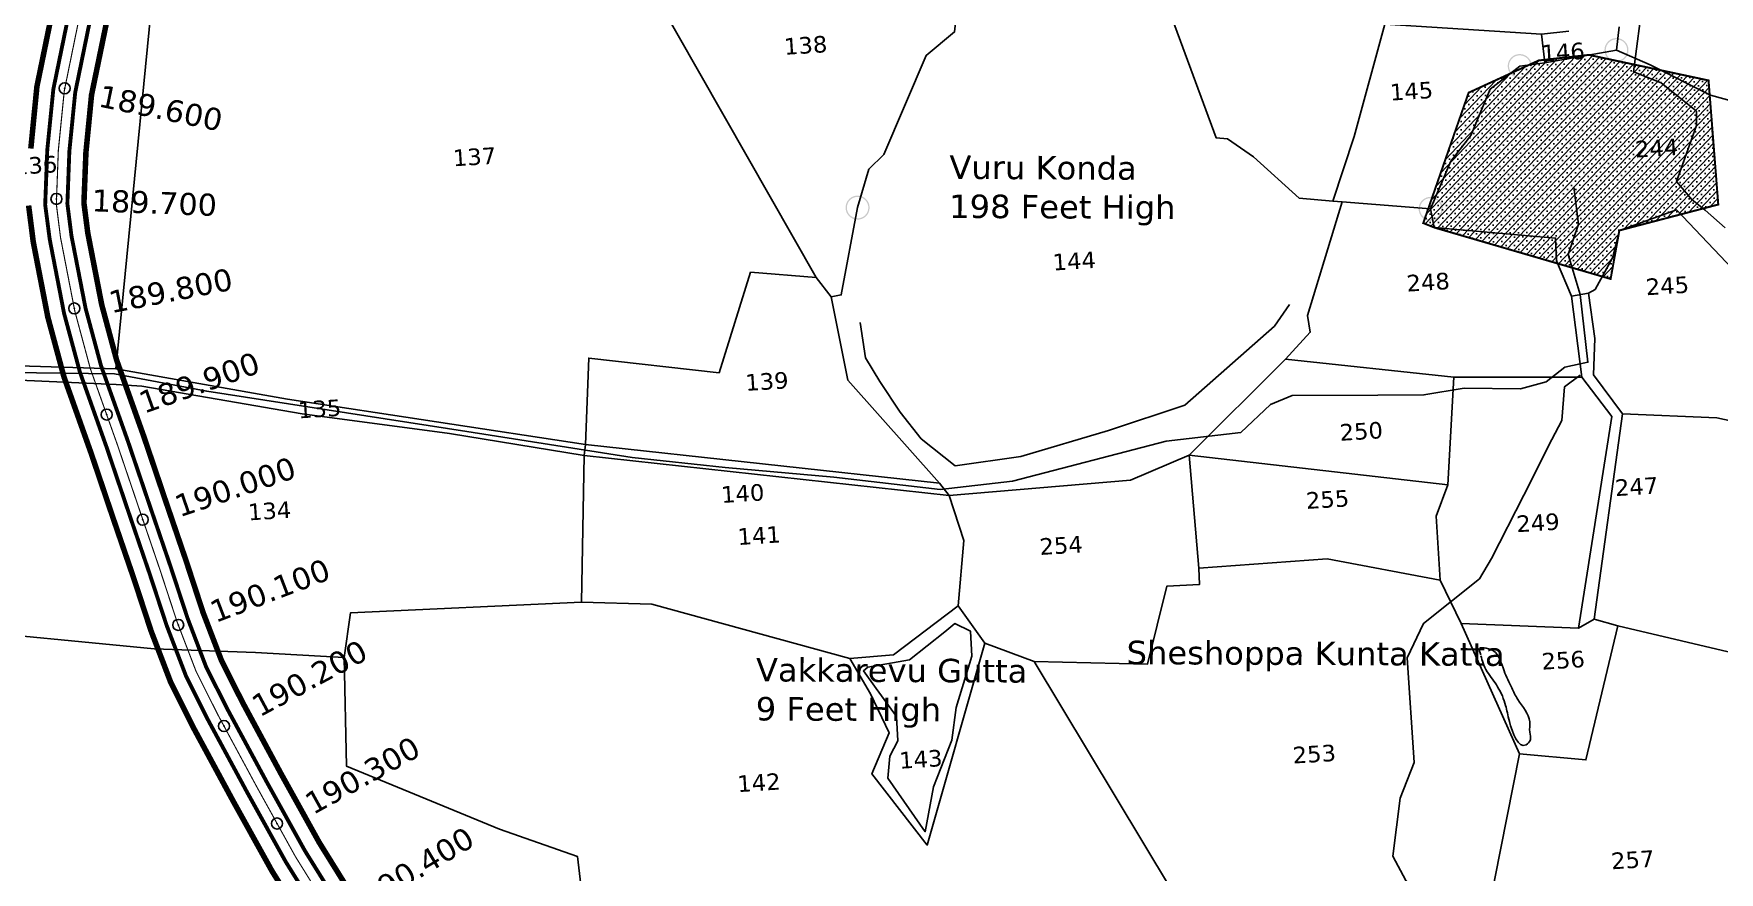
# Model space of a CAD drawing. Header units: inches. Extents: x 740725 to 749682, y 1648954 to 1653697.
# Drawn here: x 743762 to 745288, y 1650568 to 1651328 of the extents above; entities that cross this region are included whole.
import ezdxf
from ezdxf.enums import TextEntityAlignment as Align

# ---------------------------------------------------------------- set-up
doc = ezdxf.new("R2010")
doc.units = ezdxf.units.IN
doc.header["$MEASUREMENT"] = 0
doc.header["$PDMODE"] = 32
doc.header["$PDSIZE"] = 10
doc.linetypes.add('HIDDEN2', pattern=[0.1875, 0.125, -0.0625])
for name, color, linetype in [('CANAL1', 1, 'Continuous'), ('CSMark', 72, 'Continuous'), ('HILL', 223, 'Continuous'), ('PLOT', 7, 'Continuous'), ('PLOT NO', 7, 'Continuous'), ('ROADS', 6, 'Continuous'), ('TANKS-STREAM', 4, 'Continuous'), ('VILLAGE', 30, 'Continuous'), ('VILLAGE STONES', 240, 'Continuous')]:
    doc.layers.add(name, color=color, linetype=linetype)
doc.styles.get("Standard").update_dxf_attribs({"font": 'verdana_0.ttf'})

msp = doc.modelspace()

# ---------------------------------------------------------------- hatches: boundary and pattern name
at = {"layer": 'VILLAGE', "linetype": 'Continuous'}
h = msp.add_hatch(dxfattribs=at)
h.set_pattern_fill('SACNCR', color=256, scale=57.127627, angle=1.5303199, style=0)
h.paths.add_polyline_path([(745030, 1651152.3), (745189.8, 1651105.7), (745197.7, 1651149.6), (745287.3, 1651173.1), (745278.5, 1651285.5), (745170.2, 1651308.6), (745124.7, 1651303.6), (745061.2, 1651274.4), (745020.1, 1651156.3)])
at = {"layer": 'VILLAGE STONES'}
h = msp.add_hatch(color=256, dxfattribs=at)
edge = h.paths.add_edge_path(flags=16)
edge.add_arc((745195.1, 1651313), 9.7, -1.3911, 358.6089)
edge = h.paths.add_edge_path()
edge.add_arc((745195.1, 1651313), 10.9, -1.3911, 358.6089)
h = msp.add_hatch(color=256, dxfattribs=at)
edge = h.paths.add_edge_path(flags=16)
edge.add_arc((745107.5, 1651298.5), 9.7, -1.3911, 358.6089)
edge = h.paths.add_edge_path()
edge.add_arc((745107.5, 1651298.5), 10.9, -1.3911, 358.6089)
h = msp.add_hatch(color=256, dxfattribs=at)
edge = h.paths.add_edge_path(flags=16)
edge.add_arc((744507.8, 1651170.3), 9.7, -1.3911, 358.6089)
edge = h.paths.add_edge_path()
edge.add_arc((744507.8, 1651170.3), 10.9, -1.3911, 358.6089)
h = msp.add_hatch(color=256, dxfattribs=at)
edge = h.paths.add_edge_path(flags=16)
edge.add_arc((745026.8, 1651169.2), 9.7, -1.3911, 358.6089)
edge = h.paths.add_edge_path()
edge.add_arc((745026.8, 1651169.2), 10.9, -1.3911, 358.6089)

# ---------------------------------------------------------------- linework, layer by layer
at = {"color": 3}
for p in [(743789.7, 1651278.4), (743782.2, 1651178.2), (743798.4, 1651079), (743827.7, 1650982.9), (743860.4, 1650887.7), (743892.5, 1650792.4), (743933.9, 1650700.8), (743982, 1650612.5)]:
    msp.add_point(p, dxfattribs=at)
at = {"layer": 'CANAL1', "color": 1, "const_width": 5}
for points in [[(743779, 1651350.5), (743764.5, 1651279.9), (743759, 1651223.8)], [(743827.9, 1651339.7), (743814, 1651272.4), (743808.9, 1651220.3), (743807.1, 1651174.5), (743810.6, 1651147.2), (743823.2, 1651082.4), (743836.8, 1651031.9), (743861, 1650964), (743880.7, 1650905.8), (743899.5, 1650850.8), (743915, 1650803.6), (743931.6, 1650760.3), (743950.6, 1650722.5), (743985.6, 1650657.6), (744020.2, 1650595.3), (744049.3, 1650548.5)], [(743757, 1651172.2), (743761.2, 1651139.2), (743774.4, 1651071.1), (743789, 1651017), (743813.7, 1650947.6), (743833.3, 1650889.7), (743852.1, 1650834.9), (743867.9, 1650786.9), (743885.8, 1650740.1), (743906.2, 1650699.4), (743941.8, 1650633.6), (743977.1, 1650570), (744006.6, 1650522.4), (744032.7, 1650478.9), (744044.5, 1650445.1), (744057, 1650406.9), (744065.6, 1650368.1), (744073.6, 1650319.7), (744072.6, 1650273.7), (744070.4, 1650212.9), (744068.6, 1650174.5), (744062.1, 1650136.2), (744052.5, 1650098.4), (744048.7, 1650088.1)]]:
    msp.add_lwpolyline(points, dxfattribs=at)
at = {"layer": 'CANAL1', "color": 5, "const_width": 3.5}
for points in [[(743793.7, 1651347.2), (743779.4, 1651277.6), (743773.9, 1651222.7), (743772, 1651172.9), (743776.1, 1651141.6), (743789.1, 1651074.5), (743803.4, 1651021.5), (743827.9, 1650952.5), (743847.5, 1650894.5), (743866.3, 1650839.6), (743882, 1650791.9), (743899.5, 1650746.2), (743919.5, 1650706.3), (743954.9, 1650640.8), (743990, 1650577.6), (744019.4, 1650530.3)], [(744036.5, 1650540.7), (744007.3, 1650587.7), (743972.5, 1650650.4), (743937.3, 1650715.6), (743917.8, 1650754.2), (743900.9, 1650798.6), (743885.3, 1650846), (743866.5, 1650901), (743846.8, 1650959.1), (743822.5, 1651027.4), (743808.6, 1651079), (743795.8, 1651144.8), (743792.1, 1651173.8), (743793.9, 1651221.4), (743799.2, 1651274.6), (743813.2, 1651342.9)]]:
    msp.add_lwpolyline(points, dxfattribs=at)
at = {"layer": 'CANAL1', "color": 1, "linetype": 'HIDDEN2', "ltscale": 100, "const_width": 1}
msp.add_lwpolyline([(743803.4, 1651345.1), (743789.3, 1651276.1), (743783.9, 1651222.1), (743782.1, 1651173.3), (743785.9, 1651143.2), (743798.8, 1651076.7), (743812.9, 1651024.4), (743837.3, 1650955.8), (743857, 1650897.8), (743875.8, 1650842.8), (743891.4, 1650795.3), (743908.7, 1650750.2), (743928.4, 1650711), (743963.7, 1650645.6), (743998.6, 1650582.6), (744027.9, 1650535.5)], dxfattribs=at)
at = {"layer": 'HILL'}
for points in [[(744510, 1651066.3), (744515, 1651034.3), (744528, 1651012.8), (744546.2, 1650985.1), (744565.4, 1650960.9), (744596.3, 1650936.4), (744655.6, 1650944.9), (744735.1, 1650968.4), (744804.1, 1650991.4), (744885.3, 1651062.8), (744899.1, 1651082.6)], [(744517, 1650754), (744554.8, 1650760.7), (744586.7, 1650786.2), (744596, 1650793.6), (744610.1, 1650786.6), (744611.3, 1650764.1), (744605.8, 1650746.2), (744597, 1650717.7), (744593, 1650687.9), (744576.5, 1650645.8), (744569, 1650605), (744535.3, 1650653.5), (744537, 1650673.6), (744544.3, 1650687.3), (744543.1, 1650709.5), (744524.6, 1650734.7), (744513, 1650750.7), (744517, 1650754)]]:
    msp.add_lwpolyline(points, dxfattribs=at)
at = {"layer": 'PLOT'}
for points in [[(744259, 1651431.7), (744302.4, 1651401.7), (744470.4, 1651106.9), (744410.8, 1651111.7), (744382.3, 1651020.7), (744264.3, 1651034), (744261.3, 1650955.8), (743991.5, 1650996.9), (743836.1, 1651024.4), (743659.9, 1651029.7), (743657.9, 1651177.7), (743661.4, 1651186.9), (743666.8, 1651508.5)], [(743879.7, 1651470.2), (743836.1, 1651024.4)], [(744259, 1651431.7), (744470, 1651404.2), (744601, 1651377.2), (744595.6, 1651329.5), (744570, 1651308.1), (744531.6, 1651218.4), (744517.9, 1651205.1), (744507.8, 1651170.3), (744493, 1651091.2), (744484, 1651089.5)], [(745152.1, 1651330.1), (745127.2, 1651327.3), (744985.2, 1651336.5), (744957.5, 1651234.6), (744938.3, 1651176.3), (744907.6, 1651178.9), (744866.4, 1651216.2), (744842.9, 1651232.5), (744832.6, 1651233.5), (744774.4, 1651391.6)], [(745197.5, 1651334), (745195.1, 1651313), (745130.2, 1651301.5), (745127.2, 1651327.3)], [(745195.1, 1651313), (745225.5, 1651299.7), (745280.2, 1651272.1), (745402.1, 1651238.5), (745444.3, 1651233.6), (745385.5, 1651091.1), (745351.3, 1651119.9), (745326, 1651101.5), (745305.8, 1651108.7), (745249.5, 1651168.3), (745197.7, 1651149.6), (745191.4, 1651124.7), (745175.8, 1651096.1), (745169.7, 1651092.9)], [(745130.2, 1651301.5), (745107.5, 1651298.5), (745080.6, 1651277.5), (745063.3, 1651235.7), (745045, 1651212.5), (745026.8, 1651169.2), (744946.6, 1651175.6)], [(744938.3, 1651176.3), (744946.6, 1651175.6), (744915.3, 1651072.7), (744917.7, 1651057.5), (744895.3, 1651033.1), (744808.1, 1650946.1), (744755, 1650923.5), (744590.6, 1650909.5)], [(745026.8, 1651169.2), (745030, 1651152.3), (745140, 1651142.7), (745140.9, 1651122.1), (745154.5, 1651090.2), (745163.7, 1651016.8), (745190.8, 1650981), (745160.6, 1650789.4), (745054.5, 1650793.8), (745107.4, 1650675.5), (745062.2, 1650448.4)], [(744470.4, 1651106.9), (744484, 1651089.5), (744499, 1651013.9), (744582.1, 1650920.6), (744590.6, 1650909.5), (744604, 1650868.9), (744598.8, 1650809.6), (744540.2, 1650765.4), (744500.8, 1650762.1), (744321.4, 1650811.2), (744257.8, 1650812.9)], [(745160.6, 1650789.4), (745175, 1650797.6), (745200.7, 1650983.6), (745174.3, 1651018.8), (745175.6, 1651051.7), (745169.7, 1651092.9), (745154.5, 1651090.2)], [(744895.3, 1651033.1), (745047.8, 1651016.6), (745163.7, 1651016.8)], [(743661, 1651018), (743836.3, 1651010.1), (743859.6, 1651008.5), (744004.7, 1650983.6), (744138.3, 1650965.8), (744260.1, 1650945.8), (744261.3, 1650955.8)], [(745047.8, 1651016.6), (745042.4, 1650919.2), (745031.7, 1650890.9), (745035.5, 1650833), (745054.5, 1650793.8)], [(745200.7, 1650983.6), (745285.9, 1650980), (745331.9, 1650970.1), (745371, 1650950.2), (745384.2, 1650951.9)], [(744261.3, 1650955.8), (744582.1, 1650920.6)], [(744808.1, 1650946.1), (744816.9, 1650843.9), (744817.6, 1650829.1), (744787.9, 1650827.6), (744770.5, 1650756.9), (744667.7, 1650759.2)], [(744808.1, 1650946.1), (745042.4, 1650919.2)], [(744260.1, 1650945.8), (744257.8, 1650812.9), (744048.5, 1650803.2), (744042.9, 1650762.9), (744045, 1650664.3), (744183.6, 1650607.5), (744254, 1650582.7), (744265.2, 1650487.7), (744229.5, 1650156.1)], [(744590.6, 1650909.5), (744260.1, 1650945.8)], [(744816.9, 1650843.9), (744933.2, 1650852.2), (745035.5, 1650833)], [(744598.8, 1650809.6), (744623.1, 1650775.8), (744667.7, 1650759.2), (744840.5, 1650472), (744789, 1650467), (744737.4, 1650464.5), (744736.1, 1650463), (744608.2, 1650467.8), (744596.3, 1650469.7), (744480.4, 1650472), (744336.9, 1650485.1), (744265.2, 1650487.7)], [(745374.4, 1650749.5), (745196.2, 1650791.6), (745175, 1650797.6)], [(743676.9, 1650789.4), (743870.8, 1650770.8), (743962.4, 1650767.4), (744042.9, 1650762.9)], [(745196.2, 1650791.6), (745167.5, 1650670.1), (745107.4, 1650675.5)], [(744500.8, 1650762.1), (744519.4, 1650730), (744536.3, 1650694.7), (744520.7, 1650657.6), (744570.9, 1650593), (744623.1, 1650775.8)]]:
    msp.add_lwpolyline(points, dxfattribs=at)
at = {"layer": 'ROADS'}
for points in [[(745293.5, 1651152), (745275.3, 1651168), (745263.3, 1651177.6), (745249.5, 1651193.9), (745267.7, 1651244.6), (745267.5, 1651257.6), (745235.6, 1651283.3), (745210.5, 1651293.4), (745219.4, 1651360.5), (745183.5, 1651382.3), (745109.1, 1651420.8), (745086.2, 1651441), (745024.3, 1651524.6), (744944, 1651620), (744827.2, 1651756.4), (744787.7, 1651790), (744606.8, 1651925.2), (744539.6, 1651972.2), (744491.6, 1652003.8), (744435.8, 1652059.8), (744382.4, 1652121.1), (744263.7, 1652228.4), (744172.2, 1652311.4), (744118.4, 1652373.2)], [(743740.5, 1651021), (743834.8, 1651019.7), (743918.3, 1651004), (744154, 1650967.6), (744303.6, 1650944.1), (744388, 1650934.9), (744486.4, 1650926.3), (744582.7, 1650914.9), (744648, 1650922.6), (744787.2, 1650958.9), (744854.8, 1650966.7), (744881.9, 1650992), (744901.5, 1651000.1), (744978.9, 1651000.5), (745020.7, 1651000.6), (745057.3, 1651006.7), (745108.2, 1651006.1), (745131.5, 1651012.4), (745148.4, 1651025.7), (745169.2, 1651030.3), (745162.1, 1651091.6), (745151.3, 1651127.9), (745160.6, 1651155.3), (745156.5, 1651188.8)], [(744909.9, 1650025.9), (744917.8, 1650067.4), (744938.1, 1650119.2), (744954.1, 1650161.2), (745037.9, 1650415.9), (745045.5, 1650442), (745050, 1650457.5), (745043, 1650504.5), (745031.9, 1650527.9), (745004.3, 1650560.9), (744992.6, 1650582.8), (744999.2, 1650635.6), (745012, 1650667.8), (745005.5, 1650762.7), (745020.2, 1650793.7), (745071, 1650834.1), (745082, 1650852.5), (745111.2, 1650909.9), (745136.7, 1650960.2), (745145.5, 1650977.6), (745148.1, 1651008), (745162.3, 1651018.7)]]:
    msp.add_lwpolyline(points, dxfattribs=at)
at = {"layer": 'TANKS-STREAM'}
msp.add_spline([(745072.4, 1650765.4), (745071, 1650771), (745077.1, 1650771.3), (745083.8, 1650768.8), (745093.3, 1650750.9), (745100.3, 1650735.3), (745105.7, 1650724.9), (745116.6, 1650704.7), (745116.6, 1650695.2), (745117.1, 1650688.2), (745113.2, 1650683.8), (745098.1, 1650705), (745094.7, 1650719.5), (745087.5, 1650736.3), (745078, 1650750), (745074.3, 1650757.8), (745072.4, 1650764.5)], degree=3, dxfattribs=at)
at = {"layer": 'VILLAGE', "linetype": 'Continuous', "const_width": 1.8}
msp.add_lwpolyline([(745030, 1651152.3), (745189.8, 1651105.7), (745197.7, 1651149.6), (745287.3, 1651173.1), (745278.5, 1651285.5), (745170.2, 1651308.6), (745124.7, 1651303.6), (745061.2, 1651274.4), (745020.1, 1651156.3), (745030, 1651152.3)], dxfattribs=at)

# ---------------------------------------------------------------- texts
at = {"layer": 'CSMark', "color": 1}
for s, rotation, p in [('189.600', 348.3843, (743821.1, 1651271.9)), ('189.700', 357.8063, (743814.2, 1651177)), ('189.800', 10.9711, (743829.9, 1651084.4)), ('189.900', 19.5958, (743858.1, 1650992.9)), ('190.000', 18.8745, (743890.4, 1650899.1)), ('190.100', 20.9215, (743922.6, 1650803.3)), ('190.200', 28.376, (743961.4, 1650717.2)), ('190.300', 29.0237, (744009.7, 1650628.7)), ('190.400', 30.9208, (744060.2, 1650543.8))]:
    msp.add_text(s, height=20, rotation=rotation, dxfattribs=at).set_placement(p, align=Align.MIDDLE_LEFT)
at = {"layer": 'PLOT NO'}
for s, p in [('138', (744460.7, 1651317.4)), ('146', (745146.7, 1651311.3)), ('145', (745009.4, 1651275.9)), ('137', (744160.8, 1651216.4)), ('244', (745231.4, 1651224.3)), ('136', (743763.3, 1651208.7)), ('144', (744704, 1651122)), ('248', (745024.5, 1651102.9)), ('245', (745241.2, 1651099.6)), ('139', (744425.6, 1651013)), ('135', (744020.5, 1650988.1)), ('250', (744963.9, 1650967.8)), ('140', (744403.7, 1650911.5)), ('247', (745213.3, 1650917.7)), ('134', (743975.2, 1650895.7)), ('255', (744933.4, 1650906.1)), ('249', (745124, 1650885)), ('141', (744418.6, 1650873.4)), ('254', (744692.1, 1650864.4)), ('256', (745146.8, 1650760.5)), ('143', (744565, 1650670.8)), ('253', (744921.4, 1650675.5)), ('142', (744418.4, 1650649.6)), ('257', (745209.8, 1650579.7))]:
    msp.add_text(s, height=15, rotation=3.6157, dxfattribs=at).set_placement(p, align=Align.MIDDLE_CENTER)
at = {"layer": 'VILLAGE STONES', "color": 0, "char_height": 21.22, "attachment_point": 1, "rotation": 359.7237}
for s, insert, width in [('\\A1;Vuru Konda\\P198 Feet High', (744591, 1651217.6), 203.516), ('\\A1;Sheshoppa Kunta Katta', (744751.5, 1650778.1), 352.051), ('\\A1;Vakkarevu Gutta\\P9 Feet High', (744415.8, 1650762.5), 271.086)]:
    msp.add_mtext(s, dxfattribs=dict(at, insert=insert, width=width))

doc.saveas('drawing.dxf')
